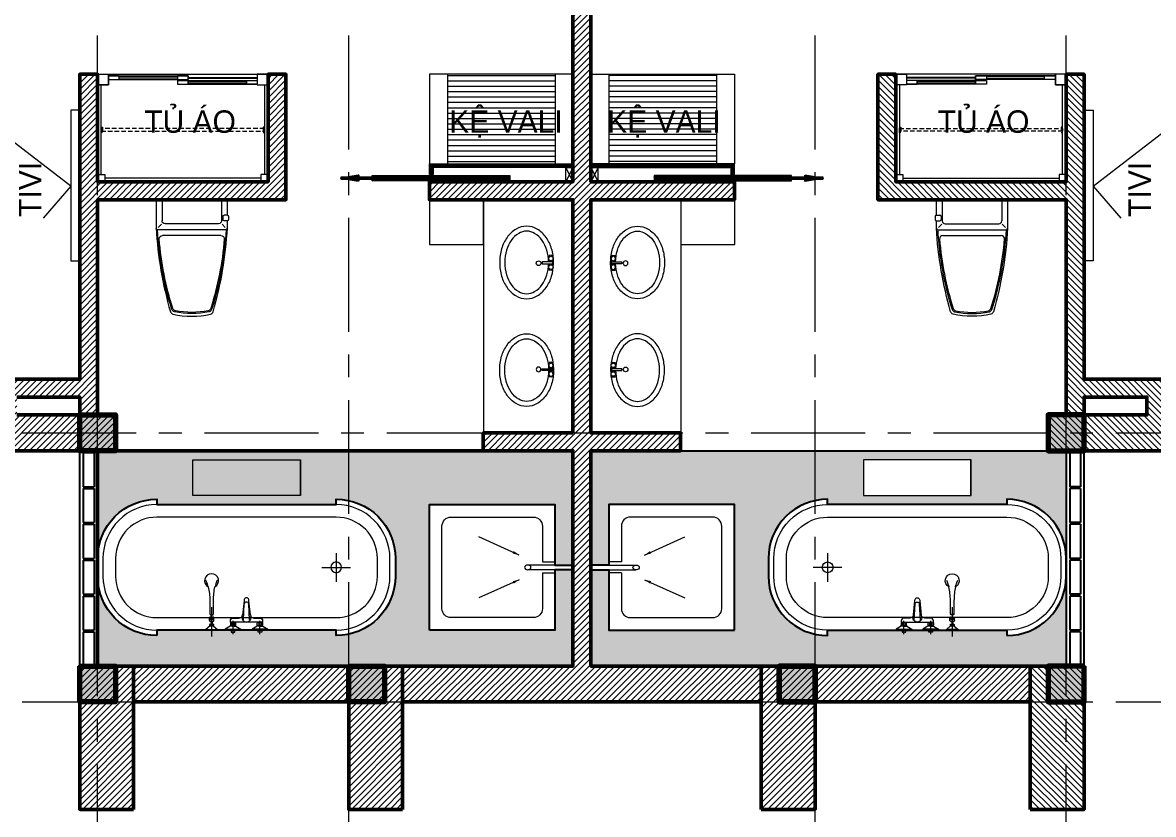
# Model space of a CAD drawing. Header units: inches. Extents: x 88947 to 296847, y 35049 to 161062.
# Drawn here: x 188830 to 195134, y 63079 to 67494 of the extents above; entities that cross this region are included whole.
import ezdxf
from ezdxf.enums import TextEntityAlignment as Align

# ---------------------------------------------------------------- set-up
doc = ezdxf.new("R2010")
doc.units = ezdxf.units.IN
doc.header["$MEASUREMENT"] = 0
for name, pattern in [('ACAD_ISO03W100', [30, 12, -18]), ('CENTER', [50.8, 31.75, -6.35, 6.35, -6.35]), ('HIDDEN', [0.375, 0.25, -0.125])]:
    doc.linetypes.add(name, pattern=pattern)
for name, color, linetype, lineweight in [('A-Dims', 145, 'Continuous', 25), ('A-Text', 30, 'Continuous', 9), ('HACTH', 8, 'Continuous', 5), ('HATCH', 8, 'Continuous', 5), ('KHUNG 1', 6, 'Continuous', 70), ('mb$0$CUA', 42, 'Continuous', 20), ('mb$0$HATCH', 69, 'Continuous', 15), ('Net thay', 3, 'Continuous', 25), ('TRUC', 252, 'ACAD_ISO03W100', 13), ('TUONG', 4, 'Continuous', 50), ('vdung', 56, 'Continuous', 9)]:
    doc.layers.add(name, color=color, linetype=linetype, lineweight=lineweight)
doc.styles.add('FRANKO', font='VFRANKO.TTF')
doc.styles.add('VNI-HELVE-CONDENSE', font='VNARIAL.TTF', dxfattribs={"width": 0.7})
doc.dimstyles.new('TAS-50', dxfattribs={"dimscale": 25, "dimtxt": 2.5, "dimasz": 0.7, "dimexe": 1.5, "dimexo": 1.5, "dimgap": 0.8, "dimtad": 1, "dimdec": 0, "dimzin": 3, "dimdsep": 46, "dimtxsty": 'VNI-HELVE-CONDENSE', "dimblk": 'TICK', "dimcen": 2.5, "dimclrt": 71, "dimazin": 2, "dimtfac": 0.75, "dimtdec": 0, "dimtix": 1, "dimtmove": 2, "dimatfit": 2, "dimldrblk": 'TICK123', "dimfxl": 1.5, "dimtolj": 1, "dimtzin": 0, "dimarcsym": 0})
doc.dimstyles.new('TL100', dxfattribs={"dimscale": 0, "dimtxt": 250, "dimasz": 200, "dimexe": 100, "dimexo": 100, "dimgap": 100, "dimtad": 1, "dimdec": 0, "dimzin": 0, "dimdsep": 46, "dimtxsty": 'VNI-HELVE-CONDENSE', "dimblk": 'ARCHTICK', "dimcen": -6, "dimdle": 10, "dimclrd": 253, "dimclre": 256, "dimclrt": 256, "dimadec": 0, "dimazin": 0, "dimtfac": 0.005, "dimtdec": 0, "dimtix": 1, "dimtmove": 2, "dimatfit": 3, "dimldrblk": 'CLOSEDBLANK', "dimfxl": 1, "dimtolj": 1, "dimtzin": 0, "dimlwd": -1, "dimarcsym": 0})

# ---------------------------------------------------------------- blocks, each defined once
blk = doc.blocks.new('A$C03A4483D')
at = {"layer": 'HATCH'}
h = blk.add_hatch(dxfattribs=at)
h.set_pattern_fill('ANSI31', color=256, scale=200, style=0)
h.set_pattern_definition([(45, (1e-08, -1500), (-17.6777, 17.6777), [])])
h.paths.add_polyline_path([(200, -2000), (-100, -2000), (-100, -1200), (200, -1200)])
h = blk.add_hatch(dxfattribs=at)
h.set_pattern_fill('ANSI31', color=256, scale=200, style=0)
h.set_pattern_definition([(45, (1500, -1500), (-17.6777, 17.6777), [])])
h.paths.add_polyline_path([(1700, -2000), (1400, -2000), (1400, -1200), (1700, -1200)])
h = blk.add_hatch(dxfattribs=at)
h.set_pattern_fill('ANSI31', color=256, scale=200, style=0)
h.set_pattern_definition([(45, (3500, -1500), (-17.6777, 17.6777), [])])
h.paths.add_polyline_path([(3700, -2000), (4000, -2000), (4000, -1200), (3700, -1200)])
h = blk.add_hatch(dxfattribs=at)
h.set_pattern_fill('ANSI31', color=256, scale=200, style=0)
h.set_pattern_definition([(135, (5400, -1500), (17.6777, 17.6777), [])])
h.paths.add_polyline_path([(5200, -2000), (5500, -2000), (5500, -1200), (5200, -1200)])
at = {"layer": 'KHUNG 1'}
for points in [[(-100, -1200), (100, -1200), (100, -1400), (-100, -1400)], [(1400, -1200), (1600, -1200), (1600, -1400), (1400, -1400)], [(3800, -1200), (4000, -1200), (4000, -1400), (3800, -1400)], [(4000, -1200), (3800, -1200), (3800, -1400), (4000, -1400)], [(5500, -1200), (5300, -1200), (5300, -1400), (5500, -1400)]]:
    blk.add_lwpolyline(points, close=True, dxfattribs=at)
for points in [[(-100, -1400), (100, -1400), (-100, -1200), (100, -1200)], [(1400, -1400), (1600, -1400), (1400, -1200), (1600, -1200)], [(3800, -1400), (4000, -1400), (3800, -1200), (4000, -1200)], [(4000, -1400), (3800, -1400), (4000, -1200), (3800, -1200)], [(5500, -1400), (5300, -1400), (5500, -1200), (5300, -1200)]]:
    blk.add_solid(points, dxfattribs=at)
at = {"layer": 'TUONG'}
for points in [[(200, -2000), (-100, -2000), (-100, -1200), (200, -1200)], [(1700, -2000), (1400, -2000), (1400, -1200), (1700, -1200)], [(3700, -2000), (4000, -2000), (4000, -1200), (3700, -1200)], [(5200, -2000), (5500, -2000), (5500, -1200), (5200, -1200)]]:
    blk.add_lwpolyline(points, close=True, dxfattribs=at)
blk = doc.blocks.new('vtt2')
for p, q in [((-10.1, 0), (10.1, 0)), ((10.1, 0), (10.1, -10.1)), ((139.9, 0), (139.9, -10.1)), ((160.1, 0), (139.9, 0)), ((-43.6, -15.6), (-43.6, -11)), ((-43.6, -11), (43.6, -11)), ((-15.7, -33.5), (-43.6, -15.6)), ((-43.6, -15.6), (43.6, -15.6)), ((0, -33.5), (-15.7, -33.5)), ((-14.8, -50.8), (-14.8, -38.7)), ((-13, -36.7), (-13.6, -33.5)), ((-12.8, -36.7), (-9.6, -36.7)), ((10.1, -10.1), (-10.1, -10.1)), ((-9.1, -55.9), (-9.1, -52.7)), ((-6.9, -52.1), (-6.9, -37.3)), ((-4.3, -36.7), (4.3, -36.7)), ((4.3, -52.8), (-4.3, -52.8)), ((0, -33.5), (15.7, -33.5)), ((6.9, -52.1), (6.9, -37.3)), ((9.1, -55.9), (9.1, -52.7)), ((9.6, -36.7), (12.8, -36.7)), ((12.8, -52.8), (9.6, -52.8)), ((13, -36.7), (13.6, -33.5)), ((14.8, -38.7), (14.8, -50.8)), ((15.7, -33.5), (43.6, -15.6)), ((43.6, -15.6), (43.6, -11)), ((106.4, -15.6), (106.4, -11)), ((193.6, -11), (106.4, -11)), ((134.3, -33.5), (106.4, -15.6)), ((193.6, -15.6), (106.4, -15.6)), ((150, -33.5), (134.3, -33.5)), ((135.2, -38.7), (135.2, -50.8)), ((137, -36.7), (136.4, -33.5)), ((140.4, -36.7), (137.2, -36.7)), ((137.2, -52.8), (140.4, -52.8)), ((139.9, -10.1), (160.1, -10.1)), ((140.9, -55.9), (140.9, -52.7)), ((143.1, -52.1), (143.1, -37.3)), ((154.3, -36.7), (145.7, -36.7)), ((145.7, -52.8), (154.3, -52.8)), ((150, -33.5), (165.7, -33.5)), ((156.9, -52.1), (156.9, -37.3)), ((159.1, -55.9), (159.1, -52.7)), ((162.8, -36.7), (159.6, -36.7)), ((163, -36.7), (163.6, -33.5)), ((164.8, -50.8), (164.8, -38.7)), ((165.7, -33.5), (193.6, -15.6)), ((193.6, -15.6), (193.6, -11)), ((237.1, -15.3), (237.1, -11)), ((301.9, -11), (237.1, -11)), ((260.9, -34.8), (237.1, -15.3)), ((301.9, -15.3), (237.1, -15.3)), ((280.5, -36.6), (258.5, -36.6)), ((258.5, -43.3), (258.5, -36.6)), ((258.5, -43.3), (280.5, -43.3)), ((260.9, -34.8), (269.5, -34.8)), ((260.9, -45.1), (269.5, -45.1)), ((265.7, -59.9), (267.2, -47.3)), ((278.1, -34.8), (269.5, -34.8)), ((278.1, -45.1), (269.5, -45.1)), ((273.3, -59.9), (271.8, -47.3)), ((278.1, -34.8), (301.9, -15.3)), ((280.5, -43.3), (280.5, -36.6)), ((301.9, -15.3), (301.9, -11)), ((57.9, -68.1), (62.6, -155.9)), ((92.1, -68.1), (87.4, -155.9)), ((257, -65), (257, -78.4)), ((282, -65), (282, -78.4))]:
    blk.add_line(p, q)
at = {"linetype": 'Continuous'}
for p, q in [((0, 10.9), (0, -62.4)), ((150, 10.9), (150, -62.4)), ((269.5, -138.3), (269.5, 24)), ((259.5, -43.3), (259.5, -36.6)), ((260.5, -43.3), (260.5, -36.6)), ((261.5, -43.3), (261.5, -36.6)), ((262.5, -43.3), (262.5, -36.6)), ((263.5, -43.3), (263.5, -36.6)), ((264.5, -43.3), (264.5, -36.6)), ((265.5, -43.3), (265.5, -36.6)), ((266.5, -43.3), (266.5, -36.6)), ((267.5, -43.3), (267.5, -36.6)), ((268.5, -43.3), (268.5, -36.6)), ((269.5, -43.3), (269.5, -36.6)), ((270.5, -43.3), (270.5, -36.6)), ((271.5, -43.3), (271.5, -36.6)), ((272.5, -43.3), (272.5, -36.6)), ((273.5, -43.3), (273.5, -36.6)), ((274.5, -43.3), (274.5, -36.6)), ((275.5, -43.3), (275.5, -36.6)), ((276.5, -43.3), (276.5, -36.6)), ((277.5, -43.3), (277.5, -36.6)), ((278.5, -43.3), (278.5, -36.6)), ((279.5, -43.3), (279.5, -36.6)), ((262.9, -85.1), (262.9, -73.3)), ((276.1, -85.1), (276.1, -73.3))]:
    blk.add_line(p, q, dxfattribs=at)
for points in [[(-10.1, -10.1), (-10.1, 0)], [(160.1, -10.1), (160.1, 0)]]:
    blk.add_lwpolyline(points)
for points in [[(-9.6, -52.8), (-12.8, -52.8, -0.414214), (-14.8, -50.8)], [(52.9, -94.7, -0.076151), (50, -87.5, 0.253452), (33.2, -78.4), (1.3, -78.4, -0.414214), (-14.7, -62.4), (-14.7, -55.9), (164.7, -55.9), (164.7, -62.4, -0.414214), (148.7, -78.4), (116.8, -78.4, 0.253452), (100, -87.5, -0.076151), (97.1, -94.7)], [(159.6, -52.8), (162.8, -52.8, 0.414214), (164.8, -50.8)], [(266, -57.5, 0.018576), (264.5, -57.8, 0.076901), (260.7, -59.4, 0.107156), (257.9, -62.2, 0.146395), (257, -65, 0.146395)], [(282, -65, 0.146395), (281.1, -62.2, 0.107156), (278.3, -59.4, 0.076901), (274.5, -57.8, 0.018576), (273, -57.5, 0.063925)], [(53.1, -96.3), (61.4, -174.7, 1.184895), (88.6, -174.7), (97, -94.9)], [(261.6, -99.8, 0.24616), (259.5, -102.6), (259.5, -176.9, -0.04738), (251, -252.2, 3.957386), (288, -252.2, -0.04738), (279.5, -176.9), (279.5, -102.6, 0.182299), (278.2, -100.3, 0.036518), (277.4, -96.9, 0.144549), (261.6, -96.9, 0.036518), (260.8, -100.3)], [(269.5, -70.5, 0.063925), (264.5, -71.2, 0.076901), (260.7, -72.8, 0.107156), (257.9, -75.6, 0.146395), (257, -78.4, 0.146395), (257.9, -81.2, 0.107156), (260.7, -83.9, 0.045668), (262.9, -85.1, 0.063925)], [(276.1, -85.1, 0.045668), (278.3, -83.9, 0.107156), (281.1, -81.2, 0.146395), (282, -78.4, 0.146395), (281.1, -75.6, 0.107156), (278.3, -72.8, 0.076901), (274.5, -71.2, 0.063925), (269.5, -70.5, 0.063925)]]:
    blk.add_lwpolyline(points, format="xyb")
for points in [[(269.5, -72, 0.063925), (264.9, -72.6, 0.076901), (261.5, -74.1, 0.107156), (259.1, -76.4, 0.146395), (258.5, -78.4, 0.146395), (259.1, -80.3, 0.107156), (261.5, -82.7, 0.033209), (262.9, -83.4, 0.063925)], [(276.1, -83.4, 0.033209), (277.5, -82.7, 0.107156), (279.9, -80.3, 0.146395), (280.5, -78.4, 0.146395), (279.9, -76.4, 0.107156), (277.5, -74.1, 0.076901), (274.1, -72.6, 0.063925), (269.5, -72, 0.063925)]]:
    blk.add_lwpolyline(points, format="xyb", dxfattribs=at)
for centre, radius, start, end in [((-12.8, -38.7), 2, 90, 180), ((-22.8, -97.2), 61.9, 75.17338, 77.7048), ((-22.8, 7.7), 61.9, 282.2952, 284.82662), ((8.9, -97.2), 61.9, 102.2952, 104.82662), ((8.9, 7.7), 61.9, 255.17338, 257.7048), ((-8.9, -97.2), 61.9, 75.17338, 77.7048), ((-8.9, 7.7), 61.9, 282.2952, 284.82662), ((22.8, -97.2), 61.9, 102.2952, 104.82662), ((22.8, 7.7), 61.9, 255.17338, 257.7048), ((12.8, -38.7), 2, 0, 90), ((12.8, -50.8), 2, 270, 0), ((75, -81.6), 25.7, 346.81476, 193.18524), ((137.2, -38.7), 2, 90, 180), ((137.2, -50.8), 2, 180, 270), ((127.2, -97.2), 61.9, 75.17338, 77.7048), ((127.2, 7.7), 61.9, 282.2952, 284.82662), ((158.9, -97.2), 61.9, 102.2952, 104.82662), ((158.9, 7.7), 61.9, 255.17338, 257.7048), ((141.1, -97.2), 61.9, 75.17338, 77.7048), ((141.1, 7.7), 61.9, 282.2952, 284.82662), ((172.8, -97.2), 61.9, 102.2952, 104.82662), ((172.8, 7.7), 61.9, 255.17338, 257.7048), ((162.8, -38.7), 2, 0, 90), ((261.3, -36.3), 1.64, 104.04866, 187.50649), ((261.3, -43.6), 1.64, 172.49351, 255.95134), ((269.1, -43.3), 4.42, 204.18155, 274.5789), ((268, -60.2), 2.4, 173.05359, 247.30921), ((269.5, -56.7), 6.2, 247.30921, 292.69079), ((269.9, -43.3), 4.42, 265.4211, 335.81845), ((271, -60.2), 2.4, 292.69079, 6.94641), ((277.7, -36.3), 1.64, 352.49351, 75.95134), ((277.7, -43.6), 1.64, 284.04866, 7.50649), ((75, -81.6), 25.7, 210.60404, 233.59857), ((33.2, -98.4), 20, 6.01469, 10.67815), ((75, -81.6), 25.7, 306.40143, 329.39596), ((116.8, -98.4), 20, 169.32185, 173.98531), ((269.5, -126.6), 28, 73.54982, 106.45018), ((275.8, -103.2), 3.78, 49.83614, 63.82585), ((75, -155.3), 12.4, 183.07101, 356.92899), ((-141.1, -169.6), 400.7, 347.84108, 348.1128), ((680.1, -169.6), 400.7, 191.8872, 192.15892), ((-23251, 9104.2), 25297.4, 338.19981, 338.25273), ((31.2, -193.6), 227.5, 340.69292, 344.59806), ((507.8, -193.6), 227.5, 195.40194, 199.30708), ((23790, 9104.2), 25297.4, 201.74727, 201.80019)]:
    blk.add_arc(centre, radius, start, end)
blk = doc.blocks.new('A$C3CB60EA6')
at = {"layer": 'HACTH'}
for points in [[(-1550, -520), (-1550, -680)], [(-1470, -600), (-1630, -600)]]:
    blk.add_lwpolyline(points, dxfattribs=at)
blk.add_circle((-1550, -600), 30, dxfattribs=at)
at = {"layer": 'vdung'}
for points in [[(-1550, -980, -0.414214), (-1880, -650), (-1880, -550, -0.414214), (-1550, -220)], [(-550, -980, 0.414214), (-220, -650), (-220, -550, 0.414214), (-550, -220)]]:
    blk.add_lwpolyline(points, format="xyb", dxfattribs=at)
for points in [[(-1550, -250), (-550, -250, -0.414214), (-250, -550), (-250, -650, -0.414214), (-550, -950), (-1550, -950, -0.414214), (-1850, -650), (-1850, -550, -0.414214)], [(-1550, -320), (-550, -320, -0.414214), (-320, -550), (-320, -650, -0.414214), (-550, -880), (-1550, -880, -0.414214), (-1780, -650), (-1780, -550, -0.414214)]]:
    blk.add_lwpolyline(points, format="xyb", close=True, dxfattribs=at)
for points in [[(-1550, -250), (-1550, -220)], [(-1550, -250), (-1550, -250)], [(-550, -250), (-550, -220)], [(-550, -250), (-550, -250)], [(-1550, -980), (-1550, -950)], [(-550, -980), (-550, -950)]]:
    blk.add_lwpolyline(points, dxfattribs=at)
at = {"layer": 'vdung', "xscale": -1, "rotation": 180}
blk.add_blockref('vtt2', (-1125, -961), dxfattribs=at)
blk = doc.blocks.new('TICK')
at = {"layer": 'A-Dims', "color": 1}
for p, q in [((-2, 0), (2, 0)), ((0, 1.5), (0, -1.5))]:
    blk.add_line(p, q, dxfattribs=at)
at = {"layer": 'A-Dims', "color": 1, "const_width": 0.788}
blk.add_lwpolyline([(-0.33, -0.35), (0.38, 0.38)], dxfattribs=at)
at = {"layer": 'A-Dims', "color": 1, "const_width": 0.394}
for points in [[(0.24, 0.52, -0.414214), (0.52, 0.52, -1)], [(0.52, 0.52, -0.414214), (0.52, 0.24, -1)], [(-0.47, -0.21, 0.414214), (-0.47, -0.49, 1)], [(-0.47, -0.49, 0.414214), (-0.19, -0.49, 1)]]:
    blk.add_lwpolyline(points, format="xyb", dxfattribs=at)
blk = doc.blocks.new('TICK123')
at = {"layer": 'A-Dims', "color": 1}
blk.add_lwpolyline([(0.05, 0, 0, 0.84, 0), (-2.11, 0, 8.4, 8.4, 0)], format="xyseb", dxfattribs=at)
blk = doc.blocks.new('WC05_P')
for p, q in [((-163.4, 541.6), (-163.4, 400.6)), ((233.6, 541.6), (233.6, 400.6)), ((-210.4, 430.1), (-210.4, 409.1)), ((-202.4, 439.1), (-180.4, 439.1)), ((-202.4, 400.1), (-180.4, 400.1)), ((-166.9, 378.6), (-188.2, 357.3)), ((-171.4, 430.1), (-171.4, 409.1)), ((-143.4, 380.6), (213.6, 380.6)), ((237.1, 378.6), (258.4, 357.3)), ((-192.4, 341.6), (262.6, 341.6)), ((-159.3, 302.6), (229.5, 302.6))]:
    blk.add_line(p, q)
blk.add_lwpolyline([(-202.4, 439.1), (-202.4, 531.6, -0.414214), (-192.4, 541.6), (262.6, 541.6, -0.414214), (272.6, 531.6), (272.6, 351.6, -0.056436), (177.5, -206.3, -0.271858), (161, -222, -0.114547), (-90.9, -221.9, -0.271578), (-107.4, -206.2, -0.056423), (-202.4, 351.6), (-202.4, 400.1)], format="xyb")
for centre, radius, start, end in [((-201.3, 430.1), 9.11, 96.96668, 179.70143), ((-201.3, 409.2), 9.12, 180.30506, 262.9578), ((-180.4, 430.1), 9, 0, 90), ((-180.4, 409.1), 9, 270, 0), ((-143.4, 400.6), 20, 180, 270), ((213.6, 400.6), 20, 270, 0), ((-192.4, 351.6), 10, 180, 270), ((1906, 447.2), 2102.6, 182.87428, 197.65536), ((-159.3, 280.1), 22.5, 90, 184.62462), ((-1835.8, 447.2), 2102.6, 342.34464, 357.12572), ((229.5, 280.1), 22.5, 355.37538, 90), ((262.6, 351.6), 10, 270, 0), ((1905.9, 447.2), 2094.5, 184.62454, 197.52765), ((-1835.8, 447.2), 2094.6, 342.46396, 355.37538), ((-76.1, -183.7), 22.5, 197.65536, 257.50587), ((-69.9, -176.8), 22.5, 197.52765, 258.10049), ((35.1, 318), 536.4, 257.50587, 282.49413), ((35.7, 324.3), 534.7, 258.10049, 281.73735), ((139.9, -177.1), 22.5, 281.73735, 342.46396), ((146.2, -183.7), 22.5, 282.49413, 342.34464)]:
    blk.add_arc(centre, radius, start, end)
blk = doc.blocks.new('_ArchTick')
at = {"color": 0, "linetype": 'ByBlock', "const_width": 0.15}
blk.add_lwpolyline([(-0.5, -0.5), (0.5, 0.5)], dxfattribs=at)
blk = doc.blocks.new('A$C39FB06DE')
for p, q in [((-950, 540), (-950, 600)), ((-950, 600), (0, 600)), ((-890, 540), (-890, 600)), ((-890, 590), (-445, 590)), ((-890, 570), (-445, 570)), ((-830, 570), (-830, 590)), ((-830, 585), (-505, 585)), ((-830, 575), (-505, 575)), ((-505, 590), (-505, 570)), ((-445, 590), (-445, 570)), ((-445, 582), (-60, 582)), ((-445, 580), (-60, 580)), ((-445, 578), (-60, 578)), ((-60, 600), (-60, 540)), ((0, 600), (0, 540)), ((-950, 0), (-950, 540)), ((-950, 540), (-890, 540)), ((-930, 40), (-930, 540)), ((-505, 565), (-60, 565)), ((-505, 565), (-505, 545)), ((-505, 545), (-60, 545)), ((-445, 565), (-445, 545)), ((-445, 560), (-120, 560)), ((-445, 550), (-120, 550)), ((-120, 565), (-120, 545)), ((-30, 540), (0, 540)), ((-20, 540), (-20, 40)), ((0, 540), (0, 0)), ((-950, 40), (-910, 40)), ((0, 0), (-950, 0)), ((-910, 40), (-910, 0)), ((-40, 20), (-910, 20)), ((0, 40), (-40, 40)), ((-40, 40), (-40, 0))]:
    blk.add_line(p, q)
for points in [[(-890, 540), (-950, 540), (-950, 600), (-890, 600)], [(-830, 590), (-890, 590), (-890, 570), (-830, 570)], [(-505, 570), (-445, 570), (-445, 590), (-505, 590)], [(-60, 540), (0, 540), (0, 600), (-60, 600)], [(-445, 565), (-505, 565), (-505, 545), (-445, 545)], [(-120, 565), (-60, 565), (-60, 545), (-120, 545)]]:
    blk.add_lwpolyline(points, close=True)
at = {"linetype": 'HIDDEN', "ltscale": 100}
for points in [[(-930, 305), (-922.5, 305), (-922.5, 275), (-930, 275)], [(-930, 297.5), (-930, 282.5), (-20, 282.5), (-20, 297.5)], [(-20, 305), (-27.5, 305), (-27.5, 275), (-20, 275)]]:
    blk.add_lwpolyline(points, close=True, dxfattribs=at)
blk = doc.blocks.new('A$C48347C53')
at = {"layer": 'HACTH'}
h = blk.add_hatch(dxfattribs=at)
h.set_pattern_fill('_USER', color=256, scale=30, style=0, pattern_type=0)
h.set_pattern_definition([(0, (-500, 0), (0, 30), [])])
h.paths.add_polyline_path([(-700.1, 500), (-700.1, 0), (-99.9, 0), (-99.9, 500)])
blk.add_lwpolyline([(-800, 0), (0, 0), (0, 500), (-800, 500)], close=True)
for points in [[(-700.1, 500), (-700.1, 0)], [(-99.9, 500), (-99.9, 0)]]:
    blk.add_lwpolyline(points)
blk = doc.blocks.new('C DDFFG')
for p, q in [((1786522.2, 1255885.8), (1786522.2, 1255963.2)), ((1786522.2, 1255963.2), (1786535, 1255963.2)), ((1786535, 1255963.2), (1786535, 1255885.8)), ((1786473.1, 1255891.7), (1786475.7, 1255913.5)), ((1786483.7, 1255890.4), (1786473.1, 1255891.7)), ((1786475.7, 1255913.5), (1786486.7, 1255912.2)), ((1786522.2, 1255885.8), (1786507.8, 1255887.5)), ((1786510, 1255909.4), (1786522.2, 1255907.9)), ((1786536.1, 1255880.6), (1786521.8, 1255880.4)), ((1786535, 1255885.8), (1786522.2, 1255885.8)), ((1786547.3, 1255909.4), (1786535, 1255907.9)), ((1786535, 1255885.8), (1786549.4, 1255887.5)), ((1786581.5, 1255913.5), (1786570.5, 1255912.2)), ((1786573.6, 1255890.4), (1786584.2, 1255891.7)), ((1786584.2, 1255891.7), (1786581.5, 1255913.5))]:
    blk.add_line(p, q)
at = {"extrusion": (0, 0, -1)}
for centre, major_axis, start_param, end_param in [((1786466.1, 1256044.9), (-152, -152), 1.319717, 1.745469), ((1786502.2, 1255993.2), (-196.6, 196.6), 0.174672, 0.503187), ((1786502.2, 1255993.2), (-170.6, -170.6), 1.745469, 2.073984), ((1786525.9, 1255911.7), (-256.6, 256.6), 0.503187, 0.785398), ((1786525.9, 1255911.7), (-230.7, 230.7), 0.503187, 0.785398), ((1786525.9, 1255911.7), (-256.6, -256.6), 2.356194, 2.638405), ((1786525.9, 1255911.7), (-230.7, -230.7), 2.356194, 2.638405), ((1786549.5, 1255993.2), (-170.6, 170.6), 1.067609, 1.396124), ((1786549.5, 1255993.2), (-196.6, -196.6), 2.638405, 2.96692), ((1786585.7, 1256044.9), (-152, 152), 1.396124, 1.821875), ((1786410.9, 1256077.5), (-106.7, 106.7), -0.785398, -0.251079), ((1786410.9, 1256077.5), (-80.8, 80.8), -0.785398, -0.251079), ((1786466.1, 1256044.9), (-126.1, 126.1), -0.251079, 0.174672), ((1786585.7, 1256044.9), (-126.1, -126.1), 2.96692, 3.392672), ((1786640.8, 1256077.5), (-80.8, 80.8), 1.821875, 2.356194), ((1786640.8, 1256077.5), (-106.7, 106.7), 1.821875, 2.356194), ((1786410.9, 1256077.5), (-106.7, 106.7), -1.319717, -0.785398), ((1786410.9, 1256077.5), (-80.8, -80.8), 0.251079, 0.785398), ((1786640.8, 1256077.5), (-80.8, 80.8), 2.356194, 2.890514), ((1786640.8, 1256077.5), (-106.7, -106.7), 3.926991, 4.46131), ((1786466.1, 1256110.1), (-152, 152), 4.537717, 4.963468), ((1786466.1, 1256110.1), (-126.1, 126.1), 4.537717, 4.963468), ((1786502.2, 1256161.8), (-170.6, 170.6), 4.209202, 4.537717), ((1786531.2, 1255990), (-11.9, 11.9), -0.785398, 5.497787), ((1786549.5, 1256161.8), (-170.6, -170.6), 4.887061, 5.215576), ((1786585.7, 1256110.1), (-126.1, -126.1), 4.46131, 4.887061), ((1786585.7, 1256110.1), (-152, -152), 4.46131, 4.887061), ((1786502.2, 1256161.8), (-196.6, 196.6), 4.209202, 4.537717), ((1786525.9, 1256243.3), (-256.6, -256.6), 5.508997, 5.779998), ((1786525.9, 1256243.3), (-230.7, -230.7), 5.508997, 5.779998), ((1786497, 1255899.6), (-11.5, -11.5), 0.785398, 7.068583), ((1786525.9, 1256243.3), (-230.7, -230.7), 5.215576, 5.46972), ((1786525.9, 1256243.3), (-256.6, -256.6), 5.215576, 5.46972), ((1786560.2, 1255899.6), (-11.5, -11.5), 0.785398, 7.068583), ((1786549.5, 1256161.8), (-196.6, -196.6), 4.887061, 5.215576)]:
    blk.add_ellipse(centre, major_axis=major_axis, ratio=1, start_param=start_param, end_param=end_param, dxfattribs=at)
blk = doc.blocks.new('A$C6CE5165B')
at = {"layer": 'vdung', "ltscale": 0.5}
for points in [[(100, -613), (100, -950), (800, -950), (800, -250), (100, -250), (100, -587)], [(170, -570), (100, -570)], [(170, -630), (100, -630)]]:
    blk.add_lwpolyline(points, dxfattribs=at)
blk.add_lwpolyline([(170, -630), (170, -830, 0.414214), (220, -880), (680, -880, 0.414214), (730, -830), (730, -370, 0.414214), (680, -320), (220, -320, 0.414214), (170, -370), (170, -570)], format="xyb", dxfattribs=at)
at = {"layer": 'vdung'}
for points in [[(0, -587), (252.1, -587)], [(0, -613), (252.1, -613)]]:
    blk.add_lwpolyline(points, dxfattribs=at)
blk.add_ellipse((252.1, -600), major_axis=(18.1, 0), ratio=0.718808, dxfattribs=at)
at = {"layer": 'HACTH'}
for points in [[(299, -531.4), (523.7, -429.8)], [(299, -668.6), (523.7, -770.2)]]:
    blk.add_leader(points, dimstyle='TAS-50', override={"dimgap": 0.8, "dimtad": 0}, dxfattribs=at)

msp = doc.modelspace()

# ---------------------------------------------------------------- hatches: boundary and pattern name
at = {"layer": 'HACTH'}
h = msp.add_hatch(dxfattribs=at)
h.set_pattern_fill('ANSI31', color=256, scale=200, style=0)
h.set_pattern_definition([(45, (190947.74, 63606.807), (-17.67767, 17.67767), [])])
h.paths.add_polyline_path([(191897.7, 65206.8), (191897.7, 66506.8), (191097.7, 66506.8), (191097.7, 66606.8), (191198.4, 66606.8), (191197.7, 66606.8), (191897.7, 66606.8), (191897.7, 67806.8), (191897.7, 68406.8), (191847.7, 68406.8), (191847.7, 68506.8), (192047.7, 68506.8), (192047.7, 68406.8), (191997.7, 68406.8), (191997.7, 67806.8), (191997.7, 66606.8), (192697.7, 66606.8), (192697.1, 66606.8), (192797.7, 66606.8), (192797.7, 66506.8), (191997.7, 66506.8), (191997.7, 65206.8), (192497.7, 65206.8), (192497.7, 65106.8), (191997.7, 65106.8), (191997.7, 63906.8), (192947.7, 63906.8), (192947.7, 63706.8), (190947.7, 63706.8), (190947.7, 63906.8), (191897.7, 63906.8), (191897.7, 65106.8), (191397.7, 65106.8), (191397.7, 65206.8)])
h = msp.add_hatch(dxfattribs=at)
h.set_pattern_fill('ANSI31', color=256, scale=200, style=0)
h.set_pattern_definition([(45, (188297.74, 64856.807), (-17.67767, 17.67767), [])])
h.paths.add_polyline_path([(188697.7, 65306.8), (188697.7, 65506.8), (189147.7, 65506.8), (189147.7, 67206.8), (189247.7, 67206.8), (189247.7, 66606.8), (190197.7, 66606.8), (190197.7, 67206.8), (190297.7, 67206.8), (190297.7, 66506.8), (189247.7, 66506.8), (189247.7, 65306.8), (189147.7, 65306.8), (189147.7, 65406.8), (188797.7, 65406.8), (188797.7, 65306.8), (189347.7, 65306.8), (189347.7, 65106.8), (188697.7, 65106.8), (188697.7, 64956.8), (188597.7, 64956.8), (188597.7, 65106.8), (188297.7, 65106.8), (188297.7, 65306.8)])
h = msp.add_hatch(dxfattribs=at)
h.set_pattern_fill('ANSI31', color=256, scale=200, style=0)
h.set_pattern_definition([(135, (195597.74, 64856.807), (17.67767, 17.67767), [])])
h.paths.add_polyline_path([(195197.7, 65306.8), (195197.7, 65506.8), (194747.7, 65506.8), (194747.7, 67206.8), (194647.7, 67206.8), (194647.7, 66606.8), (193697.7, 66606.8), (193697.7, 67206.8), (193597.7, 67206.8), (193597.7, 66506.8), (194647.7, 66506.8), (194647.7, 65306.8), (194747.7, 65306.8), (194747.7, 65406.8), (195097.7, 65406.8), (195097.7, 65306.8), (194547.7, 65306.8), (194547.7, 65106.8), (195197.7, 65106.8), (195197.7, 64956.8), (195297.7, 64956.8), (195297.7, 65106.8), (195597.7, 65106.8), (195597.7, 65306.8)])
h = msp.add_hatch(dxfattribs=at)
h.set_pattern_fill('GRAVEL', color=256, scale=100, style=0)
h.set_pattern_definition([(311.9872, (192576.541, 63806.807), (799.999823, -900.000134), [13.4536, -1331.9088]), (355.0303, (192585.5413, 63796.807), (-1200.000105, 99.9991307), [23.0868, -2285.5925]), (47.4896, (192608.541, 63794.807), (-999.999072, -1100.000867), [16.2788, -1611.6032]), (272.7263, (192647.5413, 63769.807), (-99.999602, 2000.0000295), [21.0238, -2081.3558]), (247.1663, (192648.5413, 63748.807), (500.0009905, 1199.999641), [20.6155, -2040.9373]), (182.7263, (192640.5413, 63729.807), (2000.0000295, 99.999602), [21.0238, -2081.3558]), (142.3058, (192619.5413, 63728.8072), (1300.0007346, -999.9990405), [27.8029, -2752.4849]), (107.7447, (192597.5413, 63745.8072), (-700.0010763, 2199.999623), [26.2488, -2598.6321]), (58.5704, (192589.5413, 63770.807), (800.0008234, 1299.9995036), [21.095, -2088.4073]), (4.7636, (192600.541, 63788.807), (-1100.000095, -99.999153), [24.0832, -1180.0763]), (317.6026, (192624.5413, 63790.8072), (1200.000735, -1099.9992082), [31.1448, -3083.3375]), (41.1859, (192548.541, 63768.807), (700.000295, 599.999731), [10.63, -1052.3844]), (8.5308, (192556.5413, 63775.807), (-1299.9998285, -200.000791), [20.2237, -2002.1511]), (315, (192576.54, 63778.81), (1e-14, -100), [14.142, -127.2792]), (336.8014, (192583.541, 63790.807), (-499.999973, 200.000133), [7.6158, -753.9615]), (248.1986, (192590.541, 63787.807), (99.99999, 300.00003), [10.7703, -527.7462]), (149.0362, (192586.541, 63777.807), (-299.9998, 200.00025), [17.493, -565.6023]), (18.4349, (192571.54, 63786.807), (-200.00004, -99.99984), [12.649, -303.5787]), (163.6105, (192648.5413, 63787.807), (-1000.00022, 299.999271), [17.72, -1754.2845]), (109.6538, (192631.541, 63792.807), (399.999525, -1100.000214), [14.8661, -1471.7408]), (246.8014, (192571.541, 63806.807), (200.000133, 499.999973), [15.2315, -746.3458]), (196.3895, (192565.5413, 63792.807), (1000.00022, 299.999271), [17.72, -1754.2845]), (200.556, (192648.541, 63725.807), (500.000184, 199.9996), [17.088, -837.3124]), (245.2249, (192632.541, 63719.807), (499.999219, 1100.000342), [14.3178, -1417.4643]), (113.1986, (192570.541, 63706.807), (-200.000133, 499.999973), [15.2315, -746.3458]), (162.646, (192564.541, 63720.807), (1300.000202, -399.99945), [16.7631, -1659.5424]), (110.556, (192619.541, 63706.807), (199.9996, -500.000184), [8.544, -845.8564]), (78.6901, (192576.541, 63706.807), (99.99976, 400.00008), [5.099, -504.803]), (14.0362, (192577.541, 63711.807), (-300.00005, -99.9998), [20.6155, -391.695]), (353.991, (192597.5413, 63716.807), (-999.999975, 99.999932), [19.105, -1891.3923]), (236.3099, (192586.54, 63768.807), (100.00013, 199.99996), [14.4222, -346.133]), (186.8428, (192578.5413, 63756.8072), (-1699.9999365, -200.0008), [25.1794, -2492.7563]), (119.0546, (192553.541, 63753.807), (400.000003, -700.000038), [10.2956, -1019.2674]), (90, (192548.54, 63762.81), (100, 100), [6, -94]), (59.7436, (192599.541, 63719.807), (-399.999489, -700.000246), [13.8924, -1375.352]), (131.9872, (192606.541, 63731.807), (-799.999823, 900.000134), [26.9072, -1318.4552]), (180, (192588.54, 63751.81), (-100, 100), [26, -74]), (214.6952, (192562.541, 63751.807), (999.999426, 700.000861), [15.8114, -1565.3274]), (285.9454, (192549.541, 63742.807), (99.99999, -400.000013), [14.5602, -713.4508]), (332.354, (192553.5413, 63728.807), (1899.9995807, -1000.0007713), [23.7065, -2346.9474]), (4.5739, (192574.5413, 63717.8072), (1300.000056, 99.99948), [25.0799, -2482.9074])])
h.paths.add_polyline_path([(189248.5, 65106.8), (189248.5, 63906.8), (191897.7, 63906.8), (191897.7, 65106.8), (191448.5, 65106.8)])
edge = h.paths.add_edge_path()
edge.add_arc((189577.7, 64406.8), 330, 180, 270, ccw=False)
edge.add_line((189247.7, 64406.8), (189247.7, 64506.8))
edge.add_arc((189577.7, 64506.8), 330, 90, 180, ccw=False)
edge.add_line((189577.7, 64836.8), (189577.7, 64806.8))
edge.add_line((189577.7, 64806.8), (190577.7, 64806.8))
edge.add_line((190577.7, 64806.8), (190577.7, 64836.8))
edge.add_arc((190577.7, 64506.8), 330, 0, 90, ccw=False)
edge.add_line((190907.7, 64506.8), (190907.7, 64406.8))
edge.add_arc((190577.7, 64406.8), 330, -90, 0, ccw=False)
edge.add_line((190577.7, 64076.8), (190577.7, 64106.8))
edge.add_line((190577.7, 64106.8), (189577.7, 64106.8))
edge.add_line((189577.7, 64106.8), (189577.7, 64076.8))
h.paths.add_polyline_path([(191097.7, 64106.8), (191097.7, 64806.8), (191797.7, 64806.8), (191797.7, 64469.8), (191897.7, 64469.8), (191897.7, 64443.8), (191797.7, 64443.8), (191797.7, 64106.8)], flags=16)
h = msp.add_hatch(dxfattribs=at)
h.set_pattern_fill('GRAVEL', color=256, scale=100, style=0)
h.set_pattern_definition([(228.0128, (191318.94, 63806.807), (-799.999823, -900.000134), [13.4536, -1331.9088]), (184.9697, (191309.94, 63796.807), (1200.000105, 99.9991307), [23.0868, -2285.5925]), (132.5104, (191286.94, 63794.807), (999.999072, -1100.000867), [16.2788, -1611.6032]), (267.2737, (191247.94, 63769.807), (99.999602, 2000.0000295), [21.0238, -2081.3558]), (292.8337, (191246.94, 63748.807), (-500.0009905, 1199.999641), [20.6155, -2040.9373]), (357.2737, (191254.94, 63729.807), (-2000.0000295, 99.999602), [21.0238, -2081.3558]), (37.6942, (191275.9402, 63728.8072), (-1300.0007346, -999.9990405), [27.8029, -2752.4849]), (72.2553, (191297.94, 63745.8072), (700.0010763, 2199.999623), [26.2488, -2598.6321]), (121.4296, (191305.94, 63770.807), (-800.0008234, 1299.9995036), [21.095, -2088.4073]), (175.2364, (191294.94, 63788.807), (1100.000095, -99.999153), [24.0832, -1180.0763]), (222.3974, (191270.9402, 63790.8072), (-1200.000735, -1099.9992082), [31.1448, -3083.3375]), (138.8141, (191346.94, 63768.807), (-700.000295, 599.999731), [10.63, -1052.3844]), (171.4692, (191338.94, 63775.807), (1299.9998285, -200.000791), [20.2237, -2002.1511]), (225, (191318.94, 63778.81), (-1e-14, -100), [14.142, -127.2792]), (203.1986, (191311.94, 63790.807), (499.999973, 200.000133), [7.6158, -753.9615]), (291.8014, (191304.94, 63787.807), (-99.99999, 300.00003), [10.7703, -527.7462]), (30.9638, (191308.94, 63777.807), (299.9998, 200.00025), [17.493, -565.6023]), (161.5651, (191323.94, 63786.807), (200.00004, -99.99984), [12.649, -303.5787]), (16.3895, (191246.94, 63787.807), (1000.00022, 299.999271), [17.72, -1754.2845]), (70.3462, (191263.94, 63792.807), (-399.999525, -1100.000214), [14.8661, -1471.7408]), (293.1986, (191323.94, 63806.807), (-200.000133, 499.999973), [15.2315, -746.3458]), (343.6105, (191329.94, 63792.807), (-1000.00022, 299.999271), [17.72, -1754.2845]), (339.444, (191246.94, 63725.807), (-500.000184, 199.9996), [17.088, -837.3124]), (294.7751, (191262.94, 63719.807), (-499.999219, 1100.000342), [14.3178, -1417.4643]), (66.8014, (191324.94, 63706.807), (200.000133, 499.999973), [15.2315, -746.3458]), (17.354, (191330.94, 63720.807), (-1300.000202, -399.99945), [16.7631, -1659.5424]), (69.444, (191275.94, 63706.807), (-199.9996, -500.000184), [8.544, -845.8564]), (101.3099, (191318.94, 63706.807), (-99.99976, 400.00008), [5.099, -504.803]), (165.9638, (191317.94, 63711.807), (300.00005, -99.9998), [20.6155, -391.695]), (186.009, (191297.94, 63716.807), (999.999975, 99.999932), [19.105, -1891.3923]), (303.6901, (191308.94, 63768.807), (-100.00013, 199.99996), [14.4222, -346.133]), (353.1572, (191316.94, 63756.8072), (1699.9999365, -200.0008), [25.1794, -2492.7563]), (60.9454, (191341.94, 63753.807), (-400.000003, -700.000038), [10.2956, -1019.2674]), (90, (191346.94, 63762.81), (-100, 100), [6, -94]), (120.2564, (191295.94, 63719.807), (399.999489, -700.000246), [13.8924, -1375.352]), (48.0128, (191288.94, 63731.807), (799.999823, 900.000134), [26.9072, -1318.4552]), (7e-15, (191306.94, 63751.81), (100, 100), [26, -74]), (325.3048, (191332.94, 63751.807), (-999.999426, 700.000861), [15.8114, -1565.3274]), (254.0546, (191345.94, 63742.807), (-99.99999, -400.000013), [14.5602, -713.4508]), (207.646, (191341.94, 63728.807), (-1899.9995807, -1000.0007713), [23.7065, -2346.9474]), (175.4261, (191320.94, 63717.8072), (-1300.000056, 99.99948), [25.0799, -2482.9074])])
h.paths.add_polyline_path([(194646.9, 65106.8), (194646.9, 63906.8), (191997.7, 63906.8), (191997.7, 65106.8), (192446.9, 65106.8)])
edge = h.paths.add_edge_path()
edge.add_arc((194317.7, 64406.8), 330, 270, 360)
edge.add_line((194647.7, 64406.8), (194647.7, 64506.8))
edge.add_arc((194317.7, 64506.8), 330, 0, 90)
edge.add_line((194317.7, 64836.8), (194317.7, 64806.8))
edge.add_line((194317.7, 64806.8), (193317.7, 64806.8))
edge.add_line((193317.7, 64806.8), (193317.7, 64836.8))
edge.add_arc((193317.7, 64506.8), 330, 90, 180)
edge.add_line((192987.7, 64506.8), (192987.7, 64406.8))
edge.add_arc((193317.7, 64406.8), 330, 180, 270)
edge.add_line((193317.7, 64076.8), (193317.7, 64106.8))
edge.add_line((193317.7, 64106.8), (194317.7, 64106.8))
edge.add_line((194317.7, 64106.8), (194317.7, 64076.8))
h.paths.add_polyline_path([(192797.7, 64106.8), (192797.7, 64806.8), (192097.7, 64806.8), (192097.7, 64469.8), (191997.7, 64469.8), (191997.7, 64443.8), (192097.7, 64443.8), (192097.7, 64106.8)], flags=16)
h.paths.add_polyline_path([(194116.9, 65056.8), (193516.9, 65056.8), (193516.9, 64856.8), (194116.9, 64856.8)], flags=16)
h = msp.add_hatch(dxfattribs=at)
h.set_pattern_fill('ANSI31', color=256, scale=200, style=0)
h.set_pattern_definition([(45, (189447.74, 63706.807), (-17.67767, 17.67767), [])])
h.paths.add_polyline_path([(189447.7, 63906.8), (190647.7, 63906.8), (190647.7, 63706.8), (189447.7, 63706.8)])
h = msp.add_hatch(dxfattribs=at)
h.set_pattern_fill('ANSI31', color=256, scale=200, style=0)
h.set_pattern_definition([(45, (193247.74, 63706.807), (-17.67767, 17.67767), [])])
h.paths.add_polyline_path([(193247.7, 63906.8), (194447.7, 63906.8), (194447.7, 63706.8), (193247.7, 63706.8)])
at = {"layer": 'mb$0$HATCH'}
h = msp.add_hatch(dxfattribs=at)
h.set_pattern_fill('ANSI32', color=256, scale=25, angle=180, style=0)
h.set_pattern_definition([(315, (191897.741, 66646.807), (-6.62913, -6.62913), []), (315, (191902.16, 66646.807), (-6.62913, -6.62913), [])])
h.paths.add_polyline_path([(191897.7, 66686.8), (191117.7, 66686.8), (191117.7, 66646.8), (191097.7, 66646.8), (191097.7, 66706.8), (191897.7, 66706.8)])
h = msp.add_hatch(dxfattribs=at)
h.set_pattern_fill('ANSI32', color=256, scale=25, angle=180, style=0)
h.set_pattern_definition([(225, (191997.741, 66646.807), (6.62913, -6.62913), []), (225, (191993.321, 66646.807), (6.62913, -6.62913), [])])
h.paths.add_polyline_path([(191997.7, 66686.8), (192777.7, 66686.8), (192777.7, 66646.8), (192797.7, 66646.8), (192797.7, 66706.8), (191997.7, 66706.8)])
h = msp.add_hatch(dxfattribs=at)
h.set_pattern_fill('ANSI32', color=256, scale=25, angle=180, style=0)
h.set_pattern_definition([(315, (-75605.497, 96533.083), (-6.62912607, -6.62912607), []), (315, (-75601.077, 96533.083), (-6.62912607, -6.62912607), [])])
h.paths.add_polyline_path([(191545.7, 66611.7), (190778.7, 66611.7), (190778.7, 66641.7), (191545.7, 66641.7)])
h = msp.add_hatch(dxfattribs=at)
h.set_pattern_fill('ANSI32', color=256, scale=25, angle=180, style=0)
h.set_pattern_definition([(225, (459500.978, 96533.083), (6.62912607, -6.62912607), []), (225, (459496.559, 96533.083), (6.62912607, -6.62912607), [])])
h.paths.add_polyline_path([(192349.8, 66611.7), (193116.8, 66611.7), (193116.8, 66641.7), (192349.8, 66641.7)])

# ---------------------------------------------------------------- linework, layer by layer
at = {"layer": 'Defpoints'}
for points in [[(189248.5, 65106.8), (189248.5, 63906.8), (191897.7, 63906.8), (191897.7, 65106.8), (191448.5, 65106.8), (191448.5, 65106.8)], [(194646.9, 65106.8), (194646.9, 63906.8), (191997.7, 63906.8), (191997.7, 65106.8), (192446.9, 65106.8), (192446.9, 65106.8)], [(191097.7, 64106.8), (191097.7, 64806.8), (191797.7, 64806.8), (191797.7, 64469.8), (191897.7, 64469.8), (191897.7, 64443.8), (191797.7, 64443.8), (191797.7, 64106.8), (191097.7, 64106.8)], [(192797.7, 64106.8), (192797.7, 64806.8), (192097.7, 64806.8), (192097.7, 64469.8), (191997.7, 64469.8), (191997.7, 64443.8), (192097.7, 64443.8), (192097.7, 64106.8), (192797.7, 64106.8)]]:
    msp.add_lwpolyline(points, close=True, dxfattribs=at)
for points in [[(189577.7, 64076.8, -0.414214), (189247.7, 64406.8), (189247.7, 64506.8, -0.414214), (189577.7, 64836.8), (189577.7, 64806.8), (190577.7, 64806.8), (190577.7, 64836.8, -0.414214), (190907.7, 64506.8), (190907.7, 64406.8, -0.414214), (190577.7, 64076.8), (190577.7, 64106.8), (189577.7, 64106.8), (189577.7, 64076.8)], [(194317.7, 64076.8, 0.414214), (194647.7, 64406.8), (194647.7, 64506.8, 0.414214), (194317.7, 64836.8), (194317.7, 64806.8), (193317.7, 64806.8), (193317.7, 64836.8, 0.414214), (192987.7, 64506.8), (192987.7, 64406.8, 0.414214), (193317.7, 64076.8), (193317.7, 64106.8), (194317.7, 64106.8), (194317.7, 64076.8)]]:
    msp.add_lwpolyline(points, format="xyb", close=True, dxfattribs=at)
at = {"layer": 'HACTH'}
for points in [[(191857.8, 66686.9), (191897.8, 66606.9)], [(191897.8, 66686.9), (191857.8, 66606.9)], [(192037.7, 66686.9), (191997.7, 66606.9)], [(191997.7, 66686.9), (192037.7, 66606.9)]]:
    msp.add_lwpolyline(points, dxfattribs=at)
at = {"layer": 'KHUNG 1'}
for points in [[(189147.7, 65306.8), (189347.7, 65306.8), (189347.7, 65106.8), (189147.7, 65106.8)], [(194747.7, 65306.8), (194547.7, 65306.8), (194547.7, 65106.8), (194747.7, 65106.8)]]:
    msp.add_lwpolyline(points, close=True, dxfattribs=at)
for points in [[(189147.7, 65106.8), (189347.7, 65106.8), (189147.7, 65306.8), (189347.7, 65306.8)], [(194747.7, 65106.8), (194547.7, 65106.8), (194747.7, 65306.8), (194547.7, 65306.8)], [(194747.7, 65106.8), (194547.7, 65106.8), (194747.7, 65306.8), (194547.7, 65306.8)]]:
    msp.add_solid(points, dxfattribs=at)
at = {"layer": 'mb$0$CUA'}
for points in [[(191897.7, 66686.8), (191117.7, 66686.8), (191117.7, 66646.8), (191097.7, 66646.8), (191097.7, 66706.8), (191897.7, 66706.8), (191897.7, 66686.8)], [(191997.7, 66686.8), (192777.7, 66686.8), (192777.7, 66646.8), (192797.7, 66646.8), (192797.7, 66706.8), (191997.7, 66706.8), (191997.7, 66686.8)]]:
    msp.add_lwpolyline(points, dxfattribs=at)
for points in [[(191545.7, 66611.7), (190778.7, 66611.7), (190778.7, 66641.7), (191545.7, 66641.7)], [(191857.7, 66686.8), (191897.7, 66686.8), (191897.7, 66606.8), (191857.7, 66606.8)], [(192037.7, 66686.8), (191997.7, 66686.8), (191997.7, 66606.8), (192037.7, 66606.8)], [(192349.8, 66611.7), (193116.8, 66611.7), (193116.8, 66641.7), (192349.8, 66641.7)]]:
    msp.add_lwpolyline(points, close=True, dxfattribs=at)
at = {"layer": 'Net thay'}
for points in [[(189147.7, 65106.8), (189247.7, 65106.8), (189247.7, 63906.8), (189147.7, 63906.8)], [(194747.7, 65106.8), (194647.7, 65106.8), (194647.7, 63906.8), (194747.7, 63906.8)], [(194747.7, 65106.8), (194647.7, 65106.8), (194647.7, 63906.8), (194747.7, 63906.8)]]:
    msp.add_lwpolyline(points, close=True, dxfattribs=at)
for points in [[(189167.7, 65096.8), (189167.7, 64906.8)], [(189167.7, 65096.8), (189227.7, 65096.8)], [(189227.7, 65096.8), (189227.7, 64906.8)], [(191397.7, 65106.8), (189247.7, 65106.8)], [(192497.7, 65106.8), (194647.7, 65106.8)], [(194667.7, 65096.8), (194667.7, 64906.8)], [(194727.7, 65096.8), (194667.7, 65096.8)], [(194667.7, 65096.8), (194667.7, 64906.8)], [(194727.7, 65096.8), (194667.7, 65096.8)], [(194727.7, 65096.8), (194727.7, 64906.8)], [(194727.7, 65096.8), (194727.7, 64906.8)], [(189167.7, 64906.8), (189227.7, 64906.8)], [(189167.7, 64896.8), (189167.7, 64706.8)], [(189167.7, 64896.8), (189227.7, 64896.8)], [(189227.7, 64896.8), (189227.7, 64706.8)], [(194727.7, 64906.8), (194667.7, 64906.8)], [(194727.7, 64906.8), (194667.7, 64906.8)], [(194667.7, 64896.8), (194667.7, 64706.8)], [(194727.7, 64896.8), (194667.7, 64896.8)], [(194667.7, 64896.8), (194667.7, 64706.8)], [(194727.7, 64896.8), (194667.7, 64896.8)], [(194727.7, 64896.8), (194727.7, 64706.8)], [(194727.7, 64896.8), (194727.7, 64706.8)], [(189167.7, 64706.8), (189227.7, 64706.8)], [(189167.7, 64696.8), (189167.7, 64506.8)], [(189167.7, 64696.8), (189227.7, 64696.8)], [(189227.7, 64696.8), (189227.7, 64506.8)], [(194727.7, 64706.8), (194667.7, 64706.8)], [(194727.7, 64706.8), (194667.7, 64706.8)], [(194667.7, 64696.8), (194667.7, 64506.8)], [(194727.7, 64696.8), (194667.7, 64696.8)], [(194667.7, 64696.8), (194667.7, 64506.8)], [(194727.7, 64696.8), (194667.7, 64696.8)], [(194727.7, 64696.8), (194727.7, 64506.8)], [(194727.7, 64696.8), (194727.7, 64506.8)], [(189167.7, 64506.8), (189227.7, 64506.8)], [(189167.7, 64496.8), (189167.7, 64306.8)], [(189167.7, 64496.8), (189227.7, 64496.8)], [(189227.7, 64496.8), (189227.7, 64306.8)], [(194727.7, 64506.8), (194667.7, 64506.8)], [(194727.7, 64506.8), (194667.7, 64506.8)], [(194667.7, 64496.8), (194667.7, 64306.8)], [(194727.7, 64496.8), (194667.7, 64496.8)], [(194667.7, 64496.8), (194667.7, 64306.8)], [(194727.7, 64496.8), (194667.7, 64496.8)], [(194727.7, 64496.8), (194727.7, 64306.8)], [(194727.7, 64496.8), (194727.7, 64306.8)], [(189167.7, 64306.8), (189227.7, 64306.8)], [(194727.7, 64306.8), (194667.7, 64306.8)], [(194727.7, 64306.8), (194667.7, 64306.8)], [(189167.7, 64296.8), (189167.7, 64106.8)], [(189167.7, 64296.8), (189227.7, 64296.8)], [(189227.7, 64296.8), (189227.7, 64106.8)], [(194667.7, 64296.8), (194667.7, 64106.8)], [(194727.7, 64296.8), (194667.7, 64296.8)], [(194667.7, 64296.8), (194667.7, 64106.8)], [(194727.7, 64296.8), (194667.7, 64296.8)], [(194727.7, 64296.8), (194727.7, 64106.8)], [(194727.7, 64296.8), (194727.7, 64106.8)], [(189167.7, 64106.8), (189227.7, 64106.8)], [(189167.7, 64096.8), (189167.7, 63906.8)], [(189167.7, 64096.8), (189227.7, 64096.8)], [(189227.7, 64096.8), (189227.7, 63906.8)], [(194727.7, 64106.8), (194667.7, 64106.8)], [(194727.7, 64106.8), (194667.7, 64106.8)], [(194667.7, 64096.8), (194667.7, 63906.8)], [(194727.7, 64096.8), (194667.7, 64096.8)], [(194667.7, 64096.8), (194667.7, 63906.8)], [(194727.7, 64096.8), (194667.7, 64096.8)], [(194727.7, 64096.8), (194727.7, 63906.8)], [(194727.7, 64096.8), (194727.7, 63906.8)], [(189167.7, 63906.8), (189227.7, 63906.8)], [(194727.7, 63906.8), (194667.7, 63906.8)], [(194727.7, 63906.8), (194667.7, 63906.8)]]:
    msp.add_lwpolyline(points, dxfattribs=at)
at = {"layer": 'TRUC', "linetype": 'CENTER', "ltscale": 20}
for points in [[(189247.7, 61706.8), (189247.7, 74206.8)], [(190647.7, 61706.8), (190647.7, 74206.8)], [(193247.7, 61706.8), (193247.7, 74206.8)], [(194647.7, 61706.8), (194647.7, 74206.8)], [(183747.7, 65206.8), (200147.7, 65206.8)], [(183747.7, 63706.8), (200147.7, 63706.8)]]:
    msp.add_lwpolyline(points, dxfattribs=at)
at = {"layer": 'TUONG'}
for points in [[(191997.7, 67806.8), (191997.7, 66606.8), (192697.7, 66606.8), (192697.1, 66606.8), (192797.7, 66606.8), (192797.7, 66506.8), (191997.7, 66506.8), (191997.7, 65206.8), (192497.7, 65206.8), (192497.7, 65106.8), (191997.7, 65106.8), (191997.7, 63906.8), (192947.7, 63906.8), (192947.7, 63706.8), (190947.7, 63706.8), (190947.7, 63906.8), (191897.7, 63906.8), (191897.7, 65106.8), (191397.7, 65106.8), (191397.7, 65206.8), (191897.7, 65206.8)], [(191897.7, 65206.8), (191897.7, 66506.8), (191097.7, 66506.8), (191097.7, 66606.8), (191198.4, 66606.8), (191197.7, 66606.8), (191897.7, 66606.8), (191897.7, 67806.8)], [(188697.7, 65506.8), (189147.7, 65506.8), (189147.7, 67206.8), (189147.7, 67206.8), (189147.7, 67206.8), (189147.7, 67206.8), (189147.7, 67206.8), (189147.7, 67206.8), (189147.7, 67206.8), (189147.7, 67206.8), (189147.7, 67206.8), (189247.7, 67206.8), (189247.7, 66606.8), (190197.7, 66606.8), (190197.7, 67206.8), (190197.7, 67206.8), (190197.7, 67206.8), (190197.7, 67206.8), (190197.7, 67206.8), (190197.7, 67206.8), (190197.7, 67206.8), (190197.7, 67206.8), (190197.7, 67206.8), (190297.7, 67206.8), (190297.7, 66506.8), (189247.7, 66506.8), (189247.7, 65306.8), (189147.7, 65306.8), (189147.7, 65406.8), (188797.7, 65406.8)], [(195197.7, 65506.8), (194747.7, 65506.8), (194747.7, 67206.8), (194747.7, 67206.8), (194747.7, 67206.8), (194747.7, 67206.8), (194747.7, 67206.8), (194747.7, 67206.8), (194747.7, 67206.8), (194747.7, 67206.8), (194747.7, 67206.8), (194647.7, 67206.8), (194647.7, 66606.8), (193697.7, 66606.8), (193697.7, 67206.8), (193697.7, 67206.8), (193697.7, 67206.8), (193697.7, 67206.8), (193697.7, 67206.8), (193697.7, 67206.8), (193697.7, 67206.8), (193697.7, 67206.8), (193697.7, 67206.8), (193597.7, 67206.8), (193597.7, 66506.8), (194647.7, 66506.8), (194647.7, 65306.8), (194747.7, 65306.8), (194747.7, 65406.8), (195097.7, 65406.8), (195097.7, 65306.8), (194547.7, 65306.8), (194547.7, 65106.8), (195197.7, 65106.8)], [(189147.7, 65306.8), (189147.7, 65406.8)], [(188797.7, 65306.8), (189347.7, 65306.8), (189347.7, 65106.8), (188697.7, 65106.8)], [(191897.7, 65206.8), (191897.7, 65206.8), (191897.7, 65206.8)]]:
    msp.add_lwpolyline(points, dxfattribs=at)
for points in [[(191897.7, 63906.8), (191897.7, 65106.8), (189247.7, 65106.8), (189247.7, 63906.8)], [(189447.7, 63906.8), (190647.7, 63906.8), (190647.7, 63706.8), (189447.7, 63706.8)], [(193247.7, 63906.8), (194447.7, 63906.8), (194447.7, 63706.8), (193247.7, 63706.8)]]:
    msp.add_lwpolyline(points, close=True, dxfattribs=at)
at = {"layer": 'vdung'}
for points in [[(189147.7, 67006.8), (189097.7, 67006.8), (189097.7, 66166.8), (189147.7, 66166.8)], [(194747.7, 67006.8), (194797.7, 67006.8), (194797.7, 66166.8), (194747.7, 66166.8)], [(191398.7, 66506.8), (191097.7, 66506.8), (191097.7, 66256.8), (191398.7, 66256.8)], [(192799.7, 66506.8), (192498.7, 66506.8), (192498.7, 66256.8), (192799.7, 66256.8)], [(189777.7, 65056.8), (190377.7, 65056.8), (190377.7, 64856.8), (189777.7, 64856.8)], [(189778.5, 65056.8), (190378.5, 65056.8), (190378.5, 64856.8), (189778.5, 64856.8)], [(194116.9, 65056.8), (193516.9, 65056.8), (193516.9, 64856.8), (194116.9, 64856.8)], [(194117.7, 65056.8), (193517.7, 65056.8), (193517.7, 64856.8), (194117.7, 64856.8)]]:
    msp.add_lwpolyline(points, close=True, dxfattribs=at)
for points in [[(189097.7, 66582.3), (188650.9, 66927.2)], [(194797.7, 66582.3), (195244.5, 66927.2)], [(189097.7, 66582.3), (188943.7, 66404.8)], [(194797.7, 66582.3), (194951.8, 66404.8)]]:
    msp.add_lwpolyline(points, dxfattribs=at)
at = {"layer": 'vdung', "ltscale": 0.5}
for points in [[(191898.7, 66506.8), (191398.7, 66506.8), (191398.7, 65206.8), (191898.7, 65206.8)], [(191998.7, 66506.8), (192498.7, 66506.8), (192498.7, 65206.8), (191998.7, 65206.8)]]:
    msp.add_lwpolyline(points, close=True, dxfattribs=at)

# ---------------------------------------------------------------- block references
at = {"layer": 'TUONG'}
msp.add_blockref('A$C03A4483D', (189247.7, 65106.8), dxfattribs=at)
at = {"layer": 'vdung'}
for name, p in [('A$C39FB06DE', (190197.7, 66606.8)), ('A$C48347C53', (191897.7, 66706.8)), ('A$C3CB60EA6', (194867.7, 65056.8)), ('A$C6CE5165B', (191997.7, 65056.8))]:
    msp.add_blockref(name, p, dxfattribs=at)
at = {"layer": 'vdung', "xscale": -1}
for name, p in [('A$C48347C53', (191997.7, 66706.8)), ('A$C39FB06DE', (193697.7, 66606.8)), ('A$C3CB60EA6', (189027.7, 65056.8)), ('A$C6CE5165B', (191897.7, 65056.8))]:
    msp.add_blockref(name, p, dxfattribs=at)
at = {"layer": 'vdung', "ltscale": 0.5, "yscale": 0.8354755784384906, "zscale": 0.8354755784061697}
for p, xscale in [((189802, 66054.3), -0.8354755789041519), ((194093.4, 66054.3), 0.8354755789041519)]:
    msp.add_blockref('WC05_P', p, dxfattribs=dict(at, xscale=xscale))
at = {"layer": 'vdung', "ltscale": 0.5, "yscale": 0.7614213197957724, "zscale": 0.7614213197969543}
for p, xscale, rotation in [((1148043.7, 1426455.7), -0.7614213197957724, 90), ((-764146.2, 1426455.7), 0.7614213197957724, 270), ((1148043.7, -1294742.1), 0.7614213197957724, 90), ((-764146.2, -1294742.1), -0.7614213197957724, 270)]:
    msp.add_blockref('C DDFFG', p, dxfattribs=dict(at, xscale=xscale, rotation=rotation))

# ---------------------------------------------------------------- texts
at = {"layer": 'A-Text', "style": 'FRANKO'}
for s, rotation, p in [('TUÛ AÙO', 360, (189507.8, 66942.6)), ('KEÄ VALI', 360, (191208.5, 66942.6)), ('KEÄ VALI', 0, (192089.4, 66942.6)), ('TUÛ AÙO', 0, (193931.9, 66942.6)), ('TIVI', 90, (188871, 66411.3)), ('TIVI', 90, (195057.5, 66411.3))]:
    msp.add_text(s, height=125, rotation=rotation, dxfattribs=at).set_placement(p, align=Align.MIDDLE_LEFT)

# ---------------------------------------------------------------- leaders
at = {"layer": 'TUONG'}
for points in [[(190602.9, 66626.8), (191125, 66626.8)], [(193292.6, 66626.8), (192770.5, 66626.8)]]:
    msp.add_leader(points, dimstyle='TL100', override={"dimscale": 1, "dimasz": 100, "dimtad": 0}, dxfattribs=at)

doc.saveas('drawing.dxf')
